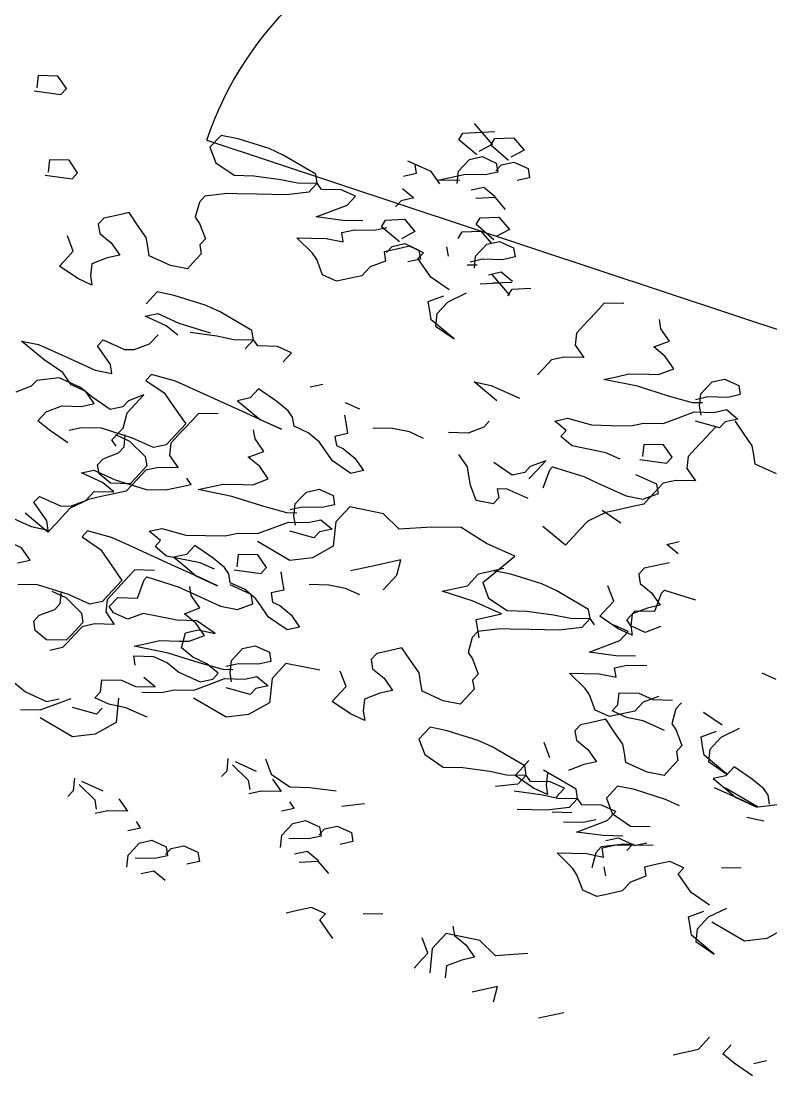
# Model space of a CAD drawing. Header units: millimetres. Extents: x -36495272392165 to 352544598049420, y -228287860276617 to 83349.
# Drawn here: x 320400219676772 to 322449411852828, y -117634730117465 to -114752288648610 of the extents above; entities that cross this region are included whole.
import ezdxf

# ---------------------------------------------------------------- set-up
doc = ezdxf.new("R2010")
doc.units = ezdxf.units.MM
doc.header["$MEASUREMENT"] = 0

# ---------------------------------------------------------------- blocks, each defined once
blk = doc.blocks.new('working_place (2)')
for p, q in [((19626.87, 1206.81), (19626.73, 1201.7)), ((19634.39, 1207.19), (19637.88, 1202.88)), ((19626.73, 1201.7), (19623.24, 1206.01)), ((19568.16, 1203.36), (19569.9, 1201.2)), ((19599.89, 1203.73), (19597.05, 1199.3)), ((19613.42, 1204.58), (19614.21, 1200.95)), ((19615.16, 1196.62), (19615.99, 1204.41)), ((19618.11, 1200.54), (19618.52, 1204.43)), ((19656.25, 1204.76), (19659.74, 1200.46)), ((19565.74, 1202.82), (19565.33, 1198.93)), ((19569.9, 1201.2), (19572.05, 1202.94)), ((19669.08, 1203.16), (19665.72, 1201.15)), ((19593.43, 1198.5), (19591.69, 1200.66)), ((19614.21, 1200.95), (19614.74, 1198.53)), ((19620.11, 1197.18), (19618.11, 1200.54)), ((19659.74, 1200.46), (19660.8, 1195.62)), ((19665.72, 1201.15), (19663.56, 1199.41)), ((19565.33, 1198.93), (19565.86, 1196.51)), ((19569.49, 1197.31), (19566.53, 1199.2)), ((19595.17, 1196.35), (19593.43, 1198.5)), ((19597.05, 1199.3), (19597.59, 1196.88)), ((19614.74, 1198.53), (19613.12, 1194.37)), ((19663.56, 1199.41), (19664.36, 1195.78)), ((19670.41, 1197.11), (19668.67, 1199.26)), ((19571.23, 1195.15), (19569.49, 1197.31)), ((19597.59, 1196.88), (19595.17, 1196.35)), ((19616.49, 1190.57), (19615.16, 1196.62)), ((19621.86, 1195.02), (19620.11, 1197.18)), ((19565.86, 1196.51), (19566.39, 1194.09)), ((19570.55, 1192.47), (19571.23, 1195.15)), ((19570.86, 1194.94), (19571.39, 1192.52)), ((19576.23, 1193.59), (19574.49, 1195.74)), ((19619.97, 1192.07), (19621.86, 1195.02)), ((19566.39, 1194.09), (19568.13, 1191.94)), ((19575.55, 1190.9), (19576.23, 1193.59)), ((19568.13, 1191.94), (19570.55, 1192.47)), ((19571.39, 1192.52), (19573.13, 1190.37)), ((19606.14, 1191.12), (19603.19, 1193.01)), ((19617.81, 1190.33), (19619.97, 1192.07)), ((19624.96, 1192.44), (19621.86, 1189.22)), ((19629.65, 1188.4), (19624.96, 1192.44)), ((19564.09, 1191.4), (19565.83, 1189.25)), ((19573.13, 1190.37), (19575.55, 1190.9)), ((19621.86, 1189.22), (19616.49, 1190.57)), ((19617.14, 1187.65), (19617.81, 1190.33)), ((19560.12, 1187.35), (19558.37, 1189.5)), ((19565.83, 1189.25), (19564.89, 1187.77)), ((19553.47, 1186.98), (19554, 1184.57)), ((19557.63, 1185.36), (19558.31, 1188.05)), ((19563.07, 1185.46), (19560.12, 1187.35)), ((19554.53, 1182.15), (19557.63, 1185.36)), ((19561.18, 1182.51), (19563.07, 1185.46)), ((19554, 1184.57), (19553.59, 1180.67)), ((19591.12, 1183.57), (19593.86, 1181.39)), ((19593.86, 1181.39), (19596.05, 1184.13)), ((19558.43, 1181.74), (19554.8, 1180.94)), ((19587.6, 1180.98), (19587.19, 1177.09)), ((19590.02, 1181.51), (19591.76, 1179.36)), ((19591.76, 1179.36), (19593.91, 1181.1)), ((19587.19, 1177.09), (19587.72, 1174.67)), ((19591.35, 1175.47), (19588.39, 1177.35)), ((19593.09, 1173.31), (19591.35, 1175.47)), ((19587.72, 1174.67), (19588.25, 1172.25)), ((19598.09, 1171.74), (19596.35, 1173.9)), ((19588.25, 1172.25), (19589.99, 1170.1)), ((19592.41, 1170.63), (19593.09, 1173.31)), ((19592.72, 1173.1), (19593.25, 1170.68)), ((19589.99, 1170.1), (19592.41, 1170.63)), ((19593.25, 1170.68), (19594.99, 1168.53)), ((19597.41, 1169.06), (19598.09, 1171.74)), ((19585.95, 1169.56), (19587.69, 1167.41)), ((19594.99, 1168.53), (19597.41, 1169.06)), ((19657.38, 1169.4), (19653.07, 1165.92)), ((19654.02, 1167.39), (19657.38, 1169.4)), ((19551.22, 1168.08), (19545.44, 1165.54)), ((19554.43, 1164.98), (19551.22, 1168.08)), ((19581.98, 1165.5), (19580.23, 1167.65)), ((19587.69, 1167.41), (19586.75, 1165.93)), ((19653.6, 1163.5), (19654.02, 1167.39)), ((19579.49, 1163.52), (19580.17, 1166.2)), ((19584.93, 1163.61), (19581.98, 1165.5)), ((19653.07, 1165.92), (19652.39, 1163.23)), ((19542.14, 1164.98), (19545.09, 1163.09)), ((19556.97, 1159.2), (19554.43, 1164.98)), ((19575.33, 1165.14), (19575.86, 1162.72)), ((19576.39, 1160.3), (19579.49, 1163.52)), ((19583.04, 1160.66), (19584.93, 1163.61)), ((19637.08, 1163.67), (19634.66, 1163.14)), ((19638.82, 1161.52), (19637.08, 1163.67)), ((19545.09, 1163.09), (19547.1, 1159.73)), ((19575.86, 1162.72), (19575.45, 1158.83)), ((19597.93, 1158.86), (19594.72, 1161.96)), ((19634.66, 1163.14), (19633.04, 1158.98)), ((19652.39, 1163.23), (19651.72, 1160.55)), ((19654.67, 1158.66), (19653.6, 1163.5)), ((19661.24, 1162.32), (19655.46, 1159.78)), ((19664.45, 1159.22), (19661.24, 1162.32)), ((19582.62, 1159.3), (19585.99, 1161.3)), ((19585.99, 1161.3), (19588.94, 1159.42)), ((19640.57, 1159.36), (19638.82, 1161.52)), ((19651.72, 1160.55), (19653.72, 1157.18)), ((19539.84, 1157.32), (19541.99, 1159.06)), ((19541.99, 1159.06), (19545.62, 1159.86)), ((19545.62, 1159.86), (19547.36, 1157.7)), ((19547.1, 1159.73), (19549.1, 1156.36)), ((19553.68, 1158.64), (19549.78, 1159.05)), ((19554.21, 1156.22), (19553.68, 1158.64)), ((19556.15, 1151.41), (19556.97, 1159.2)), ((19580.29, 1159.89), (19576.66, 1159.09)), ((19581, 1155.14), (19582.62, 1159.3)), ((19588.94, 1159.42), (19593.1, 1157.79)), ((19633.04, 1158.98), (19632.1, 1157.5)), ((19641.36, 1155.74), (19640.57, 1159.36)), ((19656.94, 1154.09), (19654.67, 1158.66)), ((19666.99, 1153.44), (19664.45, 1159.22)), ((19632.1, 1157.5), (19629, 1154.29)), ((19634.75, 1150.25), (19634.89, 1155.35)), ((19637.38, 1156.4), (19636.7, 1153.71)), ((19643.37, 1152.37), (19641.36, 1155.74)), ((19555.03, 1154.3), (19552.61, 1153.76)), ((19552.61, 1153.76), (19553.14, 1151.34)), ((19557.71, 1153.62), (19555.03, 1154.3)), ((19561.34, 1154.41), (19557.71, 1153.62)), ((19629, 1154.29), (19633.43, 1151.46)), ((19654.25, 1154.77), (19650.89, 1152.76)), ((19642.69, 1149.69), (19643.37, 1152.37)), ((19650.89, 1152.76), (19648.06, 1148.33)), ((19553.14, 1151.34), (19552.73, 1147.45)), ((19633.43, 1151.46), (19636.12, 1150.78)), ((19636.12, 1150.78), (19635.44, 1148.09)), ((19635.28, 1147.83), (19634.75, 1150.25)), ((19644.43, 1147.53), (19642.69, 1149.69)), ((19552.73, 1147.45), (19555.68, 1145.56)), ((19559.31, 1147.17), (19562.26, 1145.29)), ((19638.5, 1144.73), (19635.28, 1147.83)), ((19635.44, 1148.09), (19637.18, 1145.94)), ((19646.18, 1145.38), (19644.43, 1147.53)), ((19648.06, 1148.33), (19648.59, 1145.91)), ((19555.68, 1145.56), (19558.1, 1146.09)), ((19558.1, 1146.09), (19561.05, 1144.21)), ((19573.08, 1146.23), (19567.3, 1143.69)), ((19576.29, 1143.13), (19573.08, 1146.23)), ((19635.02, 1144.2), (19630.86, 1145.82)), ((19630.86, 1145.82), (19634.88, 1139.09)), ((19637.4, 1143.42), (19635.66, 1145.57)), ((19637.18, 1145.94), (19642.92, 1141.9)), ((19639.29, 1146.37), (19639.82, 1143.95)), ((19648.59, 1145.91), (19646.18, 1145.38)), ((19545.33, 1141.56), (19543.59, 1143.72)), ((19561.05, 1144.21), (19558.89, 1142.46)), ((19562.26, 1145.29), (19564, 1143.13)), ((19625.35, 1142.07), (19620.92, 1144.9)), ((19628.41, 1143.98), (19631.36, 1142.09)), ((19637.98, 1142.31), (19635.02, 1144.2)), ((19639.82, 1143.95), (19637.4, 1143.42)), ((19639.97, 1143.79), (19638.5, 1144.73)), ((19640.13, 1144.05), (19641.87, 1141.9)), ((19564, 1143.13), (19566.95, 1141.25)), ((19578.83, 1137.35), (19576.29, 1143.13)), ((19628.56, 1138.97), (19625.35, 1142.07)), ((19629.21, 1140.35), (19626.25, 1142.24)), ((19631.36, 1142.09), (19633.1, 1139.94)), ((19657.14, 1140.15), (19654.19, 1142.04)), ((19542.57, 1140.79), (19540.42, 1139.05)), ((19545.52, 1138.9), (19542.57, 1140.79)), ((19545.86, 1139.15), (19545.33, 1141.56)), ((19566.95, 1141.25), (19568.96, 1137.88)), ((19540.42, 1139.05), (19539.74, 1136.37)), ((19546.06, 1136.49), (19545.52, 1138.9)), ((19546.39, 1136.72), (19545.86, 1139.15)), ((19557.01, 1139.51), (19556.33, 1136.83)), ((19604.48, 1137.45), (19607.85, 1139.46)), ((19607.85, 1139.46), (19610.8, 1137.57)), ((19619.79, 1137.01), (19616.58, 1140.11)), ((19619.57, 1139.53), (19623.73, 1137.91)), ((19629.36, 1135.35), (19628.56, 1138.97)), ((19634.88, 1139.09), (19635.68, 1135.46)), ((19561.7, 1135.47), (19563.85, 1137.22)), ((19563.85, 1137.22), (19567.48, 1138.01)), ((19567.48, 1138.01), (19569.22, 1135.86)), ((19568.96, 1137.88), (19570.96, 1134.52)), ((19575.54, 1136.79), (19571.64, 1137.21)), ((19578.01, 1129.56), (19578.83, 1137.35)), ((19602.86, 1133.29), (19604.48, 1137.45)), ((19610.8, 1137.57), (19614.96, 1135.95)), ((19624.72, 1137.19), (19622.3, 1136.66)), ((19623.73, 1137.91), (19626.41, 1137.23)), ((19624.04, 1134.5), (19624.72, 1137.19)), ((19626.11, 1137.13), (19626.91, 1133.5)), ((19626.41, 1137.23), (19629.36, 1135.35)), ((19635.26, 1136.41), (19638.62, 1138.42)), ((19638.62, 1138.42), (19641.57, 1136.53)), ((19539.74, 1136.37), (19540.28, 1133.95)), ((19547.12, 1131.65), (19546.06, 1136.49)), ((19547.19, 1133.1), (19546.39, 1136.72)), ((19556.33, 1136.83), (19559.28, 1134.94)), ((19559.28, 1134.94), (19561.7, 1135.47)), ((19569.22, 1135.86), (19569.75, 1133.44)), ((19576.07, 1134.38), (19575.54, 1136.79)), ((19614.96, 1135.95), (19617.64, 1135.27)), ((19622.3, 1136.66), (19618.94, 1134.65)), ((19620.59, 1133.39), (19619.79, 1137.01)), ((19630.31, 1136.82), (19629.36, 1135.35)), ((19633.26, 1134.93), (19630.31, 1136.82)), ((19635.68, 1135.46), (19633.26, 1134.93)), ((19633.63, 1132.25), (19635.26, 1136.41)), ((19540.28, 1133.95), (19542.28, 1130.58)), ((19570.96, 1134.52), (19573.92, 1132.63)), ((19572.17, 1134.79), (19571.5, 1132.1)), ((19577.81, 1132.22), (19576.07, 1134.38)), ((19617.64, 1135.27), (19620.59, 1133.39)), ((19618.94, 1134.65), (19619.73, 1131.02)), ((19621.54, 1134.86), (19620.59, 1133.39)), ((19624.49, 1132.97), (19621.54, 1134.86)), ((19623.63, 1130.61), (19624.04, 1134.5)), ((19629.36, 1135.35), (19628.69, 1132.66)), ((19548.93, 1130.94), (19547.19, 1133.1)), ((19555.92, 1133.75), (19557.66, 1131.59)), ((19561.29, 1132.39), (19555.92, 1133.75)), ((19566.39, 1132.25), (19561.29, 1132.39)), ((19570.29, 1131.84), (19566.39, 1132.25)), ((19569.75, 1133.44), (19567.6, 1131.7)), ((19573.92, 1132.63), (19575.66, 1130.48)), ((19575.66, 1130.48), (19577.81, 1132.22)), ((19591.45, 1132.5), (19588.08, 1130.49)), ((19593.86, 1133.03), (19591.45, 1132.5)), ((19593.19, 1130.35), (19593.86, 1133.03)), ((19603.93, 1128.45), (19602.86, 1133.29)), ((19620.59, 1133.39), (19619.92, 1130.7)), ((19628.69, 1132.66), (19622.91, 1130.12)), ((19626.91, 1133.5), (19624.49, 1132.97)), ((19634.7, 1127.41), (19633.63, 1132.25)), ((19542.28, 1130.58), (19542.81, 1128.17)), ((19546.44, 1128.96), (19547.12, 1131.65)), ((19551.88, 1129.06), (19548.93, 1130.94)), ((19557.66, 1131.59), (19559.4, 1129.44)), ((19565.18, 1131.17), (19563.03, 1129.43)), ((19567.6, 1131.7), (19565.18, 1131.17)), ((19571.76, 1130.89), (19570.29, 1131.84)), ((19572.29, 1128.47), (19570.55, 1130.63)), ((19571.5, 1132.1), (19571.09, 1128.21)), ((19588.08, 1130.49), (19588.88, 1126.87)), ((19619.92, 1130.7), (19614.14, 1128.16)), ((19619.73, 1131.02), (19620.27, 1128.6)), ((19543.34, 1125.75), (19546.44, 1128.96)), ((19549.99, 1126.1), (19551.88, 1129.06)), ((19559.4, 1129.44), (19562.35, 1127.56)), ((19563.03, 1129.43), (19562.88, 1124.32)), ((19579.34, 1123.51), (19578.01, 1129.56)), ((19592.78, 1126.45), (19593.19, 1130.35)), ((19542.81, 1128.17), (19542.4, 1124.27)), ((19562.35, 1127.56), (19563.83, 1126.61)), ((19571.09, 1128.21), (19571.62, 1125.79)), ((19575.25, 1126.59), (19572.29, 1128.47)), ((19606.61, 1127.77), (19603.93, 1128.45)), ((19611.71, 1127.63), (19606.61, 1127.77)), ((19614.14, 1128.16), (19611.71, 1127.63)), ((19628.61, 1124.24), (19626.61, 1127.6)), ((19637.38, 1126.73), (19634.7, 1127.41)), ((19538.51, 1124.68), (19535.56, 1126.57)), ((19540.93, 1125.22), (19543.34, 1125.75)), ((19549.58, 1122.21), (19549.99, 1126.1)), ((19551.2, 1125.56), (19550.26, 1124.08)), ((19553.62, 1126.09), (19551.2, 1125.56)), ((19555.63, 1122.73), (19553.62, 1126.09)), ((19563.83, 1126.61), (19565.84, 1123.25)), ((19571.62, 1125.79), (19572.15, 1123.37)), ((19576.99, 1124.43), (19575.25, 1126.59)), ((19588.88, 1126.87), (19589.41, 1124.45)), ((19594.78, 1123.09), (19592.78, 1126.45)), ((19623.24, 1125.59), (19621.62, 1121.43)), ((19642.48, 1126.59), (19637.38, 1126.73)), ((19644.91, 1127.12), (19642.48, 1126.59)), ((19543.61, 1124.54), (19538.51, 1124.68)), ((19547.24, 1125.33), (19543.61, 1124.54)), ((19548.98, 1123.18), (19547.24, 1125.33)), ((19550.26, 1124.08), (19551.06, 1120.45)), ((19562.88, 1124.32), (19564.62, 1122.17)), ((19576.31, 1121.75), (19576.99, 1124.43)), ((19589.41, 1124.45), (19587.79, 1120.29)), ((19630.35, 1122.08), (19628.61, 1124.24)), ((19549.51, 1120.76), (19548.98, 1123.18)), ((19550.64, 1117.37), (19549.58, 1122.21)), ((19558.31, 1122.05), (19555.63, 1122.73)), ((19565.84, 1123.25), (19563.95, 1120.3)), ((19572.15, 1123.37), (19573.89, 1121.22)), ((19584.71, 1122.16), (19579.34, 1123.51)), ((19596.52, 1120.94), (19594.78, 1123.09)), ((19655.49, 1123.76), (19658.18, 1123.08)), ((19550.84, 1114.71), (19549.51, 1120.76)), ((19561, 1121.37), (19558.31, 1122.05)), ((19563.95, 1119.48), (19561, 1121.37)), ((19567.31, 1121.49), (19563.95, 1119.48)), ((19564.62, 1122.17), (19567.31, 1121.49)), ((19573.89, 1121.22), (19576.31, 1121.75)), ((19594.64, 1117.99), (19596.52, 1120.94)), ((19628.47, 1119.14), (19630.35, 1122.08)), ((19534.47, 1119.99), (19536.21, 1117.84)), ((19551.06, 1120.45), (19554.01, 1118.57)), ((19563.95, 1120.3), (19561.8, 1118.56)), ((19604.58, 1118.9), (19600.95, 1118.11)), ((19607.26, 1118.23), (19604.58, 1118.9)), ((19626.31, 1117.39), (19628.47, 1119.14)), ((19634.78, 1119.25), (19634.1, 1116.57)), ((19638.41, 1120.05), (19634.78, 1119.25)), ((19641.09, 1119.37), (19638.41, 1120.05)), ((19641.62, 1116.95), (19641.09, 1119.37)), ((19654.05, 1119.04), (19649.22, 1117.98)), ((19656.64, 1119.53), (19650.86, 1116.99)), ((19652.84, 1118.77), (19656.47, 1119.57)), ((19656.47, 1119.57), (19654.05, 1119.04)), ((19659.85, 1116.43), (19656.64, 1119.53)), ((19536.21, 1117.84), (19534.32, 1114.89)), ((19550.91, 1116.16), (19550.64, 1117.37)), ((19554.01, 1118.57), (19554.13, 1112.25)), ((19561.8, 1118.56), (19563.8, 1115.19)), ((19592.48, 1116.25), (19594.64, 1117.99)), ((19600.95, 1118.11), (19600.27, 1115.42)), ((19607.79, 1115.81), (19607.26, 1118.23)), ((19625.64, 1114.71), (19626.31, 1117.39)), ((19650.69, 1117.03), (19652.84, 1118.77)), ((19658.21, 1117.42), (19657.53, 1114.73)), ((19551.71, 1112.54), (19550.91, 1116.16)), ((19591.81, 1113.56), (19592.48, 1116.25)), ((19608.59, 1112.18), (19607.79, 1115.81)), ((19634.1, 1116.57), (19633.43, 1113.88)), ((19642.42, 1113.33), (19641.62, 1116.95)), ((19648.54, 1115.29), (19650.69, 1117.03)), ((19534.32, 1114.89), (19531.9, 1114.35)), ((19548.01, 1110.29), (19550.84, 1114.71)), ((19563.8, 1115.19), (19561.91, 1112.24)), ((19600.27, 1115.42), (19599.6, 1112.74)), ((19626.17, 1112.29), (19625.64, 1114.71)), ((19650.28, 1113.14), (19648.54, 1115.29)), ((19657.53, 1114.73), (19656.59, 1113.26)), ((19552.24, 1110.12), (19551.71, 1112.54)), ((19561.92, 1111.43), (19566.75, 1112.49)), ((19566.75, 1112.49), (19569.44, 1111.82)), ((19577.84, 1113.04), (19574.48, 1111.03)), ((19579.58, 1110.89), (19577.84, 1113.04)), ((19592.34, 1111.14), (19591.81, 1113.56)), ((19599.6, 1112.74), (19597.71, 1109.79)), ((19627.91, 1110.14), (19626.17, 1112.29)), ((19633.43, 1113.88), (19631.54, 1110.93)), ((19641.75, 1110.64), (19642.42, 1113.33)), ((19650.37, 1112.49), (19646.06, 1109.01)), ((19647.01, 1110.48), (19650.37, 1112.49)), ((19651.08, 1109.51), (19650.28, 1113.14)), ((19656.59, 1113.26), (19654.44, 1111.52)), ((19554.13, 1112.25), (19554.39, 1111.04)), ((19554.39, 1111.04), (19559.5, 1110.9)), ((19559.5, 1110.9), (19561.92, 1111.43)), ((19561.91, 1112.24), (19561.24, 1109.56)), ((19569.44, 1111.82), (19571.44, 1108.45)), ((19574.48, 1111.03), (19572.59, 1108.08)), ((19577.69, 1107.94), (19579.58, 1110.89)), ((19594.08, 1108.99), (19592.34, 1111.14)), ((19607.92, 1109.5), (19608.59, 1112.18)), ((19631.54, 1110.93), (19629.65, 1107.98)), ((19642.28, 1108.22), (19641.75, 1110.64)), ((19654.44, 1111.52), (19651.08, 1109.51)), ((19546.13, 1107.34), (19548.01, 1110.29)), ((19555.19, 1108.23), (19552.24, 1110.12)), ((19595.82, 1106.84), (19594.08, 1108.99)), ((19597.71, 1109.79), (19595.82, 1106.84)), ((19608.45, 1107.07), (19607.92, 1109.5)), ((19629.65, 1107.98), (19627.91, 1110.14)), ((19646.06, 1109.01), (19645.38, 1106.32)), ((19646.59, 1106.59), (19647.01, 1110.48)), ((19529.87, 1106.3), (19534.71, 1107.36)), ((19537.46, 1107.32), (19533.15, 1103.84)), ((19534.71, 1107.36), (19537.39, 1106.68)), ((19538.26, 1103.69), (19537.46, 1107.32)), ((19542.76, 1105.33), (19546.13, 1107.34)), ((19571.44, 1108.45), (19570.77, 1105.77)), ((19572.59, 1108.08), (19571.65, 1106.61)), ((19575.54, 1106.2), (19577.69, 1107.94)), ((19640.65, 1104.06), (19642.28, 1108.22)), ((19537.39, 1106.68), (19536.72, 1104)), ((19562.91, 1105.96), (19558.08, 1104.89)), ((19559.55, 1103.95), (19561.7, 1105.69)), ((19561.7, 1105.69), (19565.33, 1106.49)), ((19565.33, 1106.49), (19562.91, 1105.96)), ((19570.77, 1105.77), (19567.14, 1104.97)), ((19571.65, 1106.61), (19569.49, 1104.87)), ((19573.65, 1103.24), (19574.33, 1105.93)), ((19574.33, 1105.93), (19575.54, 1106.2)), ((19606.83, 1102.91), (19608.45, 1107.07)), ((19627.65, 1106.23), (19626.03, 1102.07)), ((19630.07, 1106.76), (19627.65, 1106.23)), ((19631.81, 1104.6), (19630.07, 1106.76)), ((19645.38, 1106.32), (19644.71, 1103.63)), ((19647.66, 1101.75), (19646.59, 1106.59)), ((19543.3, 1102.91), (19542.76, 1105.33)), ((19558.08, 1104.89), (19553.24, 1103.83)), ((19567.07, 1104.34), (19566.39, 1101.65)), ((19569.49, 1104.87), (19567.07, 1104.34)), ((19632.62, 1105.25), (19630.21, 1104.72)), ((19630.21, 1104.72), (19630.74, 1102.3)), ((19633.55, 1102.45), (19631.81, 1104.6)), ((19635.31, 1104.58), (19632.62, 1105.25)), ((19638.94, 1105.37), (19635.31, 1104.58)), ((19639.71, 1102.59), (19640.65, 1104.06)), ((19536.72, 1104), (19533.89, 1099.57)), ((19538.79, 1101.27), (19538.26, 1103.69)), ((19547.19, 1102.5), (19543.3, 1102.91)), ((19549.61, 1103.03), (19547.19, 1102.5)), ((19553.24, 1103.83), (19549.61, 1103.03)), ((19556.26, 1102.58), (19554.1, 1100.84)), ((19561.62, 1101.22), (19556.26, 1102.58)), ((19557.4, 1102.21), (19559.55, 1103.95)), ((19575.39, 1101.09), (19573.65, 1103.24)), ((19605.88, 1101.44), (19606.83, 1102.91)), ((19634.35, 1098.82), (19633.55, 1102.45)), ((19639.57, 1097.48), (19639.71, 1102.59)), ((19644.71, 1103.63), (19646.71, 1100.27)), ((19539.59, 1097.64), (19538.79, 1101.27)), ((19554.1, 1100.84), (19554.63, 1098.41)), ((19559.14, 1100.05), (19557.4, 1102.21)), ((19564.04, 1101.75), (19561.62, 1101.22)), ((19566.39, 1101.65), (19565.45, 1100.18)), ((19574.71, 1098.41), (19575.39, 1101.09)), ((19605.74, 1096.34), (19605.88, 1101.44)), ((19626.03, 1102.07), (19625.09, 1100.59)), ((19630.74, 1102.3), (19630.33, 1098.41)), ((19649.93, 1097.18), (19647.66, 1101.75)), ((19533.89, 1099.57), (19534.42, 1097.16)), ((19559.94, 1096.43), (19559.14, 1100.05)), ((19565.45, 1100.18), (19563.3, 1098.43)), ((19566.99, 1099.87), (19571.15, 1098.24)), ((19625.09, 1100.59), (19621.99, 1097.37)), ((19534.42, 1097.16), (19538.05, 1097.95)), ((19538.05, 1097.95), (19539.52, 1097.01)), ((19541.86, 1093.07), (19539.59, 1097.64)), ((19554.63, 1098.41), (19552.48, 1096.68)), ((19563.3, 1098.43), (19559.94, 1096.43)), ((19566.85, 1094.76), (19567.26, 1098.66)), ((19571.15, 1098.24), (19571.69, 1095.83)), ((19574.04, 1095.72), (19574.71, 1098.41)), ((19630.33, 1098.41), (19633.27, 1096.52)), ((19636.36, 1095.46), (19634.35, 1098.82)), ((19640.1, 1095.06), (19639.57, 1097.48)), ((19647.24, 1097.85), (19643.88, 1095.84)), ((19539.52, 1097.01), (19541.53, 1093.65)), ((19552.48, 1096.68), (19554.22, 1094.52)), ((19571.69, 1095.83), (19569.8, 1092.87)), ((19581.83, 1094.9), (19578.88, 1096.79)), ((19606.81, 1095.78), (19605.46, 1090.4)), ((19606.27, 1093.92), (19605.74, 1096.34)), ((19621.99, 1097.37), (19626.42, 1094.54)), ((19633.27, 1096.52), (19635.69, 1097.05)), ((19635.69, 1097.05), (19638.65, 1095.17)), ((19554.22, 1094.52), (19558.12, 1094.11)), ((19558.12, 1094.11), (19561.07, 1092.22)), ((19569.8, 1092.87), (19566.85, 1094.76)), ((19584.51, 1094.22), (19581.83, 1094.9)), ((19586.93, 1094.75), (19584.51, 1094.22)), ((19626.42, 1094.54), (19629.1, 1093.87)), ((19541.53, 1093.65), (19542.33, 1090.02)), ((19543.6, 1090.92), (19541.86, 1093.07)), ((19609.48, 1090.82), (19606.27, 1093.92)), ((19629.1, 1093.87), (19628.42, 1091.18)), ((19545.35, 1088.76), (19543.6, 1090.92)), ((19561.07, 1092.22), (19564.02, 1090.33)), ((19574.84, 1091.28), (19569.06, 1088.74)), ((19578.05, 1088.18), (19574.84, 1091.28)), ((19590.15, 1090.84), (19591.48, 1084.8)), ((19610.96, 1089.88), (19609.48, 1090.82)), ((19628.42, 1091.18), (19630.17, 1089.03)), ((19542.33, 1090.02), (19545.28, 1088.13)), ((19564.02, 1090.33), (19565.76, 1088.18)), ((19605.46, 1090.4), (19608.94, 1086.1)), ((19613.91, 1087.99), (19610.96, 1089.88)), ((19545.28, 1088.13), (19543.12, 1086.39)), ((19547.08, 1086.61), (19545.35, 1088.76)), ((19565.76, 1088.18), (19568.71, 1086.29)), ((19580.59, 1082.4), (19578.05, 1088.18)), ((19587.85, 1084), (19584.36, 1088.3)), ((19618.34, 1085.16), (19613.91, 1087.99)), ((19628.01, 1087.29), (19623.85, 1088.91)), ((19623.85, 1088.91), (19627.87, 1082.18)), ((19630.17, 1089.03), (19633.12, 1087.14)), ((19543.12, 1086.39), (19539.5, 1085.59)), ((19544.33, 1085.84), (19542.18, 1084.1)), ((19547.28, 1083.95), (19544.33, 1085.84)), ((19547.62, 1084.19), (19547.08, 1086.61)), ((19568.71, 1086.29), (19570.72, 1082.93)), ((19608.94, 1086.1), (19604.1, 1085.03)), ((19630.97, 1085.4), (19628.01, 1087.29)), ((19539.5, 1085.59), (19541.24, 1083.44)), ((19541.24, 1083.44), (19544.86, 1084.24)), ((19544.86, 1084.24), (19549.97, 1084.09)), ((19548.15, 1081.77), (19547.62, 1084.19)), ((19591.48, 1084.8), (19591.33, 1079.69)), ((19599, 1085.18), (19602.48, 1080.87)), ((19604.1, 1085.03), (19599, 1085.18)), ((19606.24, 1082.5), (19609.61, 1084.51)), ((19609.61, 1084.51), (19612.56, 1082.62)), ((19621.55, 1082.06), (19618.34, 1085.16)), ((19542.18, 1084.1), (19541.5, 1081.42)), ((19547.82, 1081.53), (19547.28, 1083.95)), ((19549.97, 1084.09), (19552.92, 1082.2)), ((19570.72, 1082.93), (19572.72, 1079.57)), ((19591.33, 1079.69), (19587.85, 1084)), ((19612.56, 1082.62), (19616.72, 1081)), ((19541.5, 1081.42), (19542.04, 1078.99)), ((19548.88, 1076.7), (19547.82, 1081.53)), ((19548.95, 1078.14), (19548.15, 1081.77)), ((19552.92, 1082.2), (19554.66, 1080.05)), ((19577.3, 1081.84), (19573.4, 1082.26)), ((19577.83, 1079.42), (19577.3, 1081.84)), ((19579.77, 1074.61), (19580.59, 1082.4)), ((19604.62, 1078.34), (19606.24, 1082.5)), ((19616.72, 1081), (19619.4, 1080.32)), ((19622.35, 1078.43), (19621.55, 1082.06)), ((19627.87, 1082.18), (19628.67, 1078.55)), ((19554.66, 1080.05), (19556.4, 1077.9)), ((19572.72, 1079.57), (19575.68, 1077.68)), ((19573.93, 1079.83), (19573.25, 1077.15)), ((19579.57, 1077.27), (19577.83, 1079.42)), ((19602.48, 1080.87), (19603.55, 1076.04)), ((19619.4, 1080.32), (19622.35, 1078.43)), ((19623.3, 1079.91), (19622.35, 1078.43)), ((19629.45, 1079.23), (19627.03, 1078.7)), ((19628.77, 1076.54), (19629.45, 1079.23)), ((19535.99, 1077.66), (19532.63, 1075.66)), ((19542.04, 1078.99), (19544.04, 1075.63)), ((19550.69, 1075.99), (19548.95, 1078.14)), ((19556.4, 1077.9), (19555.46, 1076.42)), ((19563.05, 1077.44), (19557.68, 1078.8)), ((19557.68, 1078.8), (19559.42, 1076.64)), ((19575.68, 1077.68), (19577.41, 1075.53)), ((19604.62, 1078.34), (19608.09, 1066.89)), ((19622.35, 1078.43), (19621.68, 1075.75)), ((19627.03, 1078.7), (19623.67, 1076.69)), ((19628.67, 1078.55), (19626.25, 1078.02)), ((19653.05, 1078.17), (19650.63, 1077.64)), ((19548.2, 1074.01), (19548.88, 1076.7)), ((19553.64, 1074.11), (19550.69, 1075.99)), ((19559.42, 1076.64), (19561.16, 1074.49)), ((19568.15, 1077.3), (19563.05, 1077.44)), ((19572.05, 1076.88), (19568.15, 1077.3)), ((19573.52, 1075.94), (19572.05, 1076.88)), ((19573.25, 1077.15), (19572.84, 1073.26)), ((19577.41, 1075.53), (19579.57, 1077.27)), ((19603.55, 1076.04), (19607.03, 1071.73)), ((19623.67, 1076.69), (19624.47, 1073.06)), ((19628.8, 1076.52), (19627.85, 1075.04)), ((19628.36, 1072.65), (19628.77, 1076.54)), ((19631.22, 1077.05), (19628.8, 1076.52)), ((19633.23, 1073.69), (19631.22, 1077.05)), ((19532.63, 1075.66), (19530.47, 1073.92)), ((19544.04, 1075.63), (19544.57, 1073.21)), ((19561.16, 1074.49), (19564.11, 1072.6)), ((19574.05, 1073.52), (19572.31, 1075.67)), ((19581.1, 1068.56), (19579.77, 1074.61)), ((19621.68, 1075.75), (19615.89, 1073.21)), ((19627.85, 1075.04), (19628.65, 1071.41)), ((19530.47, 1073.92), (19531.27, 1070.29)), ((19537.31, 1071.62), (19535.58, 1073.77)), ((19543.37, 1073.76), (19542.42, 1072.29)), ((19544.57, 1073.21), (19544.16, 1069.32)), ((19545.1, 1070.8), (19548.2, 1074.01)), ((19551.75, 1071.15), (19553.64, 1074.11)), ((19572.84, 1073.26), (19573.38, 1070.84)), ((19577, 1071.64), (19574.05, 1073.52)), ((19608.37, 1072.82), (19605.68, 1073.5)), ((19613.47, 1072.68), (19608.37, 1072.82)), ((19615.89, 1073.21), (19613.47, 1072.68)), ((19624.47, 1073.06), (19625, 1070.64)), ((19630.37, 1069.28), (19628.36, 1072.65)), ((19540.27, 1069.73), (19537.31, 1071.62)), ((19542.42, 1072.29), (19543.48, 1067.45)), ((19551.34, 1067.26), (19551.75, 1071.15)), ((19564.11, 1072.6), (19565.59, 1071.66)), ((19565.59, 1071.66), (19567.6, 1068.3)), ((19578.74, 1069.48), (19577, 1071.64)), ((19628.65, 1071.41), (19631.6, 1069.52)), ((19531.27, 1070.29), (19533.28, 1066.93)), ((19545.37, 1069.58), (19540.27, 1069.73)), ((19542.69, 1070.26), (19545.1, 1070.8)), ((19549, 1070.38), (19545.37, 1069.58)), ((19550.74, 1068.23), (19549, 1070.38)), ((19573.38, 1070.84), (19573.91, 1068.42)), ((19578.07, 1066.8), (19578.74, 1069.48)), ((19589.56, 1070.42), (19586.47, 1067.21)), ((19594.26, 1066.39), (19589.56, 1070.42)), ((19625, 1070.64), (19623.38, 1066.48)), ((19631.6, 1069.52), (19631.72, 1063.21)), ((19551.27, 1065.81), (19550.74, 1068.23)), ((19567.6, 1068.3), (19565.71, 1065.35)), ((19573.91, 1068.42), (19575.65, 1066.26)), ((19586.47, 1067.21), (19581.1, 1068.56)), ((19632.11, 1067.13), (19630.37, 1069.28)), ((19527.76, 1063.99), (19525.75, 1067.35)), ((19533.28, 1066.93), (19536.23, 1065.04)), ((19543.48, 1067.45), (19543.34, 1062.34)), ((19552.4, 1062.42), (19551.34, 1067.26)), ((19575.65, 1066.26), (19578.07, 1066.8)), ((19598.68, 1063.56), (19594.26, 1066.39)), ((19608.09, 1066.89), (19603.25, 1065.83)), ((19630.23, 1064.18), (19632.11, 1067.13)), ((19536.23, 1065.04), (19537.97, 1062.88)), ((19552.6, 1059.76), (19551.27, 1065.81)), ((19565.71, 1065.35), (19563.55, 1063.61)), ((19603.25, 1065.83), (19598.68, 1063.56)), ((19528.29, 1061.57), (19527.76, 1063.99)), ((19537.97, 1062.88), (19536.08, 1059.93)), ((19540.65, 1063.02), (19537.29, 1061.01)), ((19542.4, 1060.87), (19540.65, 1063.02)), ((19563.55, 1063.61), (19565.56, 1060.24)), ((19628.07, 1062.44), (19630.23, 1064.18)), ((19631.72, 1063.21), (19631.99, 1062)), ((19531.51, 1058.48), (19528.29, 1061.57)), ((19543.34, 1062.34), (19544.14, 1058.71)), ((19552.67, 1061.21), (19552.4, 1062.42)), ((19553.47, 1057.58), (19552.67, 1061.21)), ((19627.4, 1059.76), (19628.07, 1062.44)), ((19631.99, 1062), (19637.09, 1061.85)), ((19533.66, 1059.4), (19531.78, 1056.45)), ((19536.08, 1059.93), (19533.66, 1059.4)), ((19537.29, 1061.01), (19535.14, 1059.28)), ((19542.93, 1058.45), (19542.4, 1060.87)), ((19549.77, 1055.34), (19552.6, 1059.76)), ((19565.56, 1060.24), (19563.67, 1057.29)), ((19627.93, 1057.34), (19627.4, 1059.76)), ((19535.14, 1059.28), (19531.51, 1058.48)), ((19544.93, 1055.09), (19542.93, 1058.45)), ((19544.14, 1058.71), (19544.93, 1055.09)), ((19579.6, 1058.09), (19576.24, 1056.08)), ((19581.34, 1055.94), (19579.6, 1058.09)), ((19615.06, 1058.28), (19610.75, 1054.8)), ((19615.86, 1054.65), (19615.06, 1058.28)), ((19531.78, 1056.45), (19528.41, 1054.44)), ((19554, 1055.17), (19553.47, 1057.58)), ((19563.67, 1057.29), (19563, 1054.61)), ((19629.67, 1055.18), (19627.93, 1057.34)), ((19528.41, 1054.44), (19524.11, 1050.96)), ((19547.89, 1052.39), (19549.77, 1055.34)), ((19556.95, 1053.28), (19554, 1055.17)), ((19576.24, 1056.08), (19574.35, 1053.13)), ((19579.45, 1052.98), (19581.34, 1055.94)), ((19616.39, 1052.23), (19615.86, 1054.65)), ((19631.41, 1053.03), (19629.67, 1055.18)), ((19574.35, 1053.13), (19573.4, 1051.66)), ((19577.3, 1051.25), (19579.45, 1052.98)), ((19599.6, 1053.61), (19597.98, 1049.45)), ((19602.29, 1052.94), (19599.6, 1053.61)), ((19602.82, 1050.51), (19602.29, 1052.94)), ((19526.79, 1050.28), (19531.63, 1051.35)), ((19531.63, 1051.35), (19536.47, 1052.41)), ((19536.47, 1052.41), (19539.15, 1051.73)), ((19539.15, 1051.73), (19538.48, 1049.05)), ((19544.52, 1050.38), (19547.89, 1052.39)), ((19563.46, 1050.74), (19567.09, 1051.54)), ((19567.09, 1051.54), (19564.67, 1051)), ((19573.4, 1051.66), (19571.25, 1049.92)), ((19576.09, 1050.98), (19577.3, 1051.25)), ((19617.19, 1048.6), (19616.39, 1052.23)), ((19524.11, 1050.96), (19526.79, 1050.28)), ((19545.05, 1047.96), (19544.52, 1050.38)), ((19559.83, 1049.94), (19555, 1048.88)), ((19564.67, 1051), (19559.83, 1049.94)), ((19561.31, 1049), (19563.46, 1050.74)), ((19571.25, 1049.92), (19568.83, 1049.38)), ((19575.41, 1048.29), (19576.09, 1050.98)), ((19602.14, 1047.83), (19602.82, 1050.51)), ((19538.48, 1049.05), (19535.65, 1044.62)), ((19548.95, 1047.55), (19545.05, 1047.96)), ((19551.37, 1048.08), (19548.95, 1047.55)), ((19555, 1048.88), (19551.37, 1048.08)), ((19559.16, 1047.26), (19561.31, 1049)), ((19568.83, 1049.38), (19568.15, 1046.7)), ((19577.15, 1046.14), (19575.41, 1048.29)), ((19597.98, 1049.45), (19597.3, 1046.77)), ((19603.62, 1046.89), (19602.14, 1047.83)), ((19619.46, 1044.03), (19617.19, 1048.6)), ((19632.23, 1049.37), (19630.08, 1047.63)), ((19560.9, 1045.1), (19559.16, 1047.26)), ((19568.15, 1046.7), (19567.21, 1045.22)), ((19597.3, 1046.77), (19596.62, 1044.08)), ((19607.24, 1047.68), (19603.62, 1046.89)), ((19630.08, 1047.63), (19631.82, 1045.48)), ((19535.65, 1044.62), (19536.18, 1042.2)), ((19561.7, 1041.47), (19560.9, 1045.1)), ((19567.21, 1045.22), (19565.06, 1043.48)), ((19576.47, 1043.46), (19577.15, 1046.14)), ((19622.21, 1045.8), (19618.84, 1043.79)), ((19536.18, 1042.2), (19539.81, 1043)), ((19539.81, 1043), (19541.28, 1042.06)), ((19565.06, 1043.48), (19561.7, 1041.47)), ((19575.8, 1040.77), (19576.47, 1043.46)), ((19596.62, 1044.08), (19594.74, 1041.13)), ((19608.9, 1042.87), (19609.02, 1036.56)), ((19621.2, 1041.88), (19619.46, 1044.03)), ((19541.28, 1042.06), (19543.29, 1038.69)), ((19583.59, 1039.95), (19580.63, 1041.83)), ((19603.68, 1042.13), (19600.32, 1040.12)), ((19605.42, 1039.98), (19603.68, 1042.13)), ((19606.36, 1041.45), (19607.16, 1037.82)), ((19622.94, 1039.72), (19621.2, 1041.88)), ((19586.27, 1039.27), (19583.59, 1039.95)), ((19588.69, 1039.8), (19586.27, 1039.27)), ((19605.95, 1037.55), (19605.42, 1039.98)), ((19624.68, 1037.57), (19622.94, 1039.72)), ((19543.29, 1038.69), (19544.09, 1035.07)), ((19577.76, 1037.36), (19575.34, 1036.83)), ((19607.96, 1034.19), (19605.95, 1037.55)), ((19607.16, 1037.82), (19607.96, 1034.19)), ((19609.02, 1036.56), (19609.29, 1035.35)), ((19616.81, 1035.73), (19621.65, 1036.8)), ((19621.65, 1036.8), (19624.33, 1036.12)), ((19625.21, 1035.15), (19624.68, 1037.57)), ((19569.3, 1035.5), (19571.04, 1033.35)), ((19595.08, 1033.56), (19592.13, 1035.45)), ((19609.29, 1035.35), (19614.39, 1035.2)), ((19614.39, 1035.2), (19616.81, 1035.73)), ((19624.33, 1036.12), (19626.34, 1032.76)), ((19625.74, 1032.73), (19625.21, 1035.15)), ((19547.04, 1033.18), (19544.88, 1031.44)), ((19597.09, 1030.2), (19595.08, 1033.56)), ((19544.88, 1031.44), (19541.25, 1030.64)), ((19626.34, 1032.76), (19625.66, 1030.07)), ((19626.54, 1029.1), (19625.74, 1032.73)), ((19541.25, 1030.64), (19543, 1028.49)), ((19548.74, 1030.98), (19552.9, 1029.36)), ((19558.53, 1026.79), (19557.73, 1030.42)), ((19564.05, 1030.54), (19564.85, 1026.91)), ((19597.62, 1027.78), (19597.09, 1030.2)), ((19625.66, 1030.07), (19622.03, 1029.27)), ((19543, 1028.49), (19546.62, 1029.29)), ((19546.62, 1029.29), (19551.73, 1029.14)), ((19552.9, 1029.36), (19555.58, 1028.68)), ((19555.58, 1028.68), (19558.53, 1026.79)), ((19559.48, 1028.26), (19558.53, 1026.79)), ((19562.42, 1026.38), (19559.48, 1028.26)), ((19628.29, 1026.95), (19626.54, 1029.1)), ((19531.8, 1026.44), (19529.38, 1025.91)), ((19531.12, 1023.75), (19531.8, 1026.44)), ((19541.86, 1021.86), (19540.8, 1026.7)), ((19558.53, 1026.79), (19557.85, 1024.1)), ((19564.85, 1026.91), (19562.42, 1026.38)), ((19611.15, 1026.88), (19609, 1025.14)), ((19616.52, 1025.53), (19611.15, 1026.88)), ((19631.23, 1025.06), (19628.29, 1026.95)), ((19529.38, 1025.91), (19526.02, 1023.9)), ((19609, 1025.14), (19609.53, 1022.72)), ((19618.94, 1026.06), (19616.52, 1025.53)), ((19629.35, 1022.11), (19631.23, 1025.06)), ((19526.02, 1023.9), (19526.82, 1020.27)), ((19530.71, 1019.86), (19531.12, 1023.75)), ((19557.85, 1024.1), (19552.07, 1021.57)), ((19621.89, 1024.17), (19626.05, 1022.55)), ((19544.55, 1021.18), (19541.86, 1021.86)), ((19552.07, 1021.57), (19549.65, 1021.04)), ((19609.53, 1022.72), (19607.38, 1020.98)), ((19621.74, 1019.07), (19622.16, 1022.96)), ((19626.05, 1022.55), (19626.58, 1020.13)), ((19628.94, 1018.22), (19629.35, 1022.11)), ((19526.82, 1020.27), (19527.35, 1017.85)), ((19532.72, 1016.5), (19530.71, 1019.86)), ((19549.65, 1021.04), (19544.55, 1021.18)), ((19597.74, 1020.65), (19593.43, 1017.17)), ((19607.38, 1020.98), (19609.12, 1018.83)), ((19626.58, 1020.13), (19624.69, 1017.18)), ((19609.12, 1018.83), (19613.01, 1018.42)), ((19613.01, 1018.42), (19615.96, 1016.53)), ((19624.69, 1017.18), (19621.74, 1019.07)), ((19630, 1013.38), (19628.94, 1018.22)), ((19527.35, 1017.85), (19525.73, 1013.69)), ((19534.46, 1014.34), (19532.72, 1016.5)), ((19593.43, 1017.17), (19596.12, 1016.49)), ((19596.12, 1016.49), (19600.96, 1017.55)), ((19615.96, 1016.53), (19618.91, 1014.64)), ((19532.58, 1011.39), (19534.46, 1014.34)), ((19618.91, 1014.64), (19620.66, 1012.49)), ((19630.27, 1012.17), (19630, 1013.38)), ((19639.29, 1013.72), (19638.61, 1011.04)), ((19642.92, 1014.52), (19639.29, 1013.72)), ((19538.89, 1011.51), (19538.21, 1008.83)), ((19542.52, 1012.31), (19538.89, 1011.51)), ((19545.2, 1011.63), (19542.52, 1012.31)), ((19545.73, 1009.21), (19545.2, 1011.63)), ((19620.66, 1012.49), (19623.61, 1010.6)), ((19631.06, 1008.54), (19630.27, 1012.17)), ((19530.42, 1009.65), (19532.58, 1011.39)), ((19623.61, 1010.6), (19625.61, 1007.24)), ((19638.61, 1011.04), (19637.93, 1008.35)), ((19529.74, 1006.97), (19530.42, 1009.65)), ((19538.21, 1008.83), (19537.53, 1006.14)), ((19546.53, 1005.59), (19545.73, 1009.21)), ((19603.04, 1006.08), (19602.51, 1008.5)), ((19631.6, 1006.12), (19631.06, 1008.54)), ((19637.93, 1008.35), (19636.04, 1005.4)), ((19530.28, 1004.55), (19529.74, 1006.97)), ((19625.61, 1007.24), (19627.62, 1003.87)), ((19632.19, 1006.15), (19628.3, 1006.56)), ((19537.53, 1006.14), (19535.64, 1003.19)), ((19545.85, 1002.9), (19546.53, 1005.59)), ((19588.31, 1005.89), (19584, 1002.41)), ((19584.94, 1003.89), (19588.31, 1005.89)), ((19603.84, 1002.45), (19603.04, 1006.08)), ((19632.72, 1003.73), (19632.19, 1006.15)), ((19636.04, 1005.4), (19634.16, 1002.45)), ((19532.02, 1002.39), (19530.28, 1004.55)), ((19584.53, 999.99), (19584.94, 1003.89)), ((19627.62, 1003.87), (19630.57, 1001.99)), ((19628.83, 1004.14), (19628.15, 1001.46)), ((19634.47, 1001.58), (19632.72, 1003.73)), ((19533.76, 1000.24), (19532.02, 1002.39)), ((19535.64, 1003.19), (19533.76, 1000.24)), ((19546.39, 1000.48), (19545.85, 1002.9)), ((19584, 1002.41), (19583.32, 999.73)), ((19605.58, 1000.3), (19603.84, 1002.45)), ((19612.58, 1003.1), (19614.32, 1000.95)), ((19617.94, 1001.75), (19612.58, 1003.1)), ((19623.05, 1001.6), (19617.94, 1001.75)), ((19626.94, 1001.19), (19623.05, 1001.6)), ((19630.57, 1001.99), (19632.31, 999.84)), ((19632.31, 999.84), (19634.47, 1001.58)), ((19544.76, 996.32), (19546.39, 1000.48)), ((19568.01, 1000.17), (19565.59, 999.63)), ((19569.75, 998.01), (19568.01, 1000.17)), ((19585.59, 995.15), (19584.53, 999.99)), ((19608.53, 998.41), (19605.58, 1000.3)), ((19614.32, 1000.95), (19616.06, 998.8)), ((19628.42, 1000.25), (19626.94, 1001.19)), ((19628.95, 997.83), (19627.21, 999.98)), ((19628.15, 1001.46), (19627.74, 997.56)), ((19565.59, 999.63), (19563.97, 995.47)), ((19583.32, 999.73), (19582.65, 997.04)), ((19606.65, 995.46), (19608.53, 998.41)), ((19616.06, 998.8), (19619.01, 996.91)), ((19519.44, 997.22), (19523.6, 995.59)), ((19571.49, 995.86), (19569.75, 998.01)), ((19582.65, 997.04), (19584.65, 993.68)), ((19619.01, 996.91), (19620.48, 995.97)), ((19627.74, 997.56), (19628.27, 995.14)), ((19631.9, 995.94), (19628.95, 997.83)), ((19519.29, 992.11), (19519.7, 996.01)), ((19523.6, 995.59), (19524.13, 993.17)), ((19543.82, 994.85), (19544.76, 996.32)), ((19563.97, 995.47), (19563.03, 994)), ((19572.29, 992.23), (19571.49, 995.86)), ((19587.87, 990.58), (19585.59, 995.15)), ((19606.24, 991.56), (19606.65, 995.46)), ((19620.48, 995.97), (19622.49, 992.6)), ((19628.27, 995.14), (19628.81, 992.72)), ((19633.64, 993.79), (19631.9, 995.94)), ((19543.68, 989.74), (19543.82, 994.85)), ((19563.03, 994), (19559.93, 990.78)), ((19632.97, 991.1), (19633.64, 993.79)), ((19522.24, 990.22), (19519.29, 992.11)), ((19524.13, 993.17), (19522.24, 990.22)), ((19574.3, 988.87), (19572.29, 992.23)), ((19622.49, 992.6), (19620.6, 989.65)), ((19628.81, 992.72), (19630.54, 990.57)), ((19559.93, 990.78), (19564.35, 987.95)), ((19585.18, 991.26), (19581.82, 989.25)), ((19607.3, 986.73), (19606.24, 991.56)), ((19630.54, 990.57), (19632.97, 991.1)), ((19544.21, 987.32), (19543.68, 989.74)), ((19573.62, 986.18), (19574.3, 988.87)), ((19581.82, 989.25), (19578.99, 984.82)), ((19620.6, 989.65), (19618.45, 987.91)), ((19547.42, 984.23), (19544.21, 987.32)), ((19564.35, 987.95), (19567.04, 987.27)), ((19567.04, 987.27), (19566.36, 984.59)), ((19579.39, 984.73), (19577.65, 986.88)), ((19590.67, 982.04), (19594.41, 986.73)), ((19594.2, 987.06), (19594.48, 984.6)), ((19607.57, 985.52), (19607.3, 986.73)), ((19618.45, 987.91), (19620.46, 984.55)), ((19575.36, 984.03), (19573.62, 986.18)), ((19574.02, 986.09), (19574.55, 983.67)), ((19589.48, 986.17), (19592.22, 983.99)), ((19608.36, 981.89), (19607.57, 985.52)), ((19548.9, 983.28), (19547.42, 984.23)), ((19566.36, 984.59), (19568.11, 982.43)), ((19574.55, 983.67), (19576.29, 981.51)), ((19577.1, 981.87), (19575.36, 984.03)), ((19578.71, 982.05), (19579.39, 984.73)), ((19578.99, 984.82), (19579.52, 982.41)), ((19591.37, 984.6), (19594.11, 982.42)), ((19594.48, 984.6), (19597.22, 982.42)), ((19620.46, 984.55), (19618.57, 981.6)), ((19551.85, 981.4), (19548.9, 983.28)), ((19565.95, 980.69), (19561.79, 982.31)), ((19561.79, 982.31), (19565.81, 975.59)), ((19568.11, 982.43), (19571.06, 980.55)), ((19576.29, 981.51), (19578.71, 982.05)), ((19579.52, 982.41), (19577.1, 981.87)), ((19588.11, 980.8), (19586.64, 981.74)), ((19587.85, 982.01), (19587.44, 978.12)), ((19590.27, 982.54), (19592.01, 980.39)), ((19592.01, 980.39), (19594.16, 982.13)), ((19608.9, 979.47), (19608.36, 981.89)), ((19556.28, 978.56), (19551.85, 981.4)), ((19568.9, 978.8), (19565.95, 980.69)), ((19571.06, 980.55), (19572.8, 978.39)), ((19575.42, 981.56), (19572.01, 978.68)), ((19577.21, 976.78), (19575.56, 980.33)), ((19583.41, 980.92), (19582.73, 978.24)), ((19588.64, 978.38), (19586.9, 980.53)), ((19618.57, 981.6), (19617.9, 978.91)), ((19559.49, 975.47), (19556.28, 978.56)), ((19572.01, 978.68), (19572.28, 976.22)), ((19611.85, 977.58), (19608.9, 979.47)), ((19544.18, 975.91), (19547.55, 977.91)), ((19547.55, 977.91), (19550.49, 976.02)), ((19575.02, 974.04), (19577.21, 976.78)), ((19587.44, 978.12), (19587.97, 975.7)), ((19591.6, 976.5), (19588.64, 978.38)), ((19542.56, 971.74), (19544.18, 975.91)), ((19550.49, 976.02), (19554.66, 974.4)), ((19560.29, 971.84), (19559.49, 975.47)), ((19565.81, 975.59), (19566.6, 971.96)), ((19572.28, 976.22), (19575.02, 974.04)), ((19587.97, 975.7), (19588.5, 973.28)), ((19593.34, 974.34), (19591.6, 976.5)), ((19554.66, 974.4), (19557.34, 973.73)), ((19557.34, 973.73), (19560.29, 971.84)), ((19583.96, 974.5), (19584.24, 972.04)), ((19592.66, 971.66), (19593.34, 974.34)), ((19513.61, 972.32), (19517.77, 970.69)), ((19560.29, 971.84), (19559.61, 969.15)), ((19561.23, 973.31), (19560.29, 971.84)), ((19564.18, 971.43), (19561.23, 973.31)), ((19566.6, 971.96), (19564.18, 971.43)), ((19584.24, 972.04), (19586.98, 969.86)), ((19586.98, 969.86), (19589.16, 972.6)), ((19588.5, 973.28), (19590.24, 971.12)), ((19513.47, 967.21), (19513.88, 971.11)), ((19517.77, 970.69), (19518.31, 968.28)), ((19543.62, 966.91), (19542.56, 971.74)), ((19573.62, 968.66), (19573.09, 971.08)), ((19589.36, 971.17), (19585.95, 968.29)), ((19590.24, 971.12), (19592.66, 971.66)), ((19541.72, 969.82), (19841.72, 969.82)), ((19559.61, 969.15), (19553.83, 966.62)), ((19575.37, 966.5), (19573.62, 968.66)), ((19591.15, 966.39), (19589.5, 969.94)), ((19516.42, 965.33), (19513.47, 967.21)), ((19518.31, 968.28), (19516.42, 965.33)), ((19546.31, 966.23), (19543.62, 966.91)), ((19585.95, 968.29), (19586.23, 965.83)), ((19551.41, 966.08), (19546.31, 966.23)), ((19553.83, 966.62), (19551.41, 966.08)), ((19573.21, 964.76), (19575.37, 966.5)), ((19586.23, 965.83), (19588.97, 963.65)), ((19588.97, 963.65), (19591.15, 966.39)), ((19574.54, 958.71), (19572.8, 960.87)), ((19587.37, 957.98), (19589.56, 960.71)), ((19573.86, 956.03), (19574.54, 958.71)), ((19578.56, 959.43), (19576.67, 956.48)), ((19581.9, 953.94), (19578.08, 958.68)), ((19584.63, 960.16), (19587.37, 957.98)), ((19581.37, 956.35), (19577.98, 958.53)), ((19581.11, 957.56), (19580.7, 953.67)), ((19583.53, 958.1), (19585.27, 955.94)), ((19585.27, 955.94), (19587.42, 957.68)), ((19576.67, 956.48), (19572.65, 955.76)), ((19580.7, 953.67), (19581.23, 951.25)), ((19584.86, 952.05), (19581.9, 953.94)), ((19586.6, 949.89), (19584.86, 952.05)), ((19581.23, 951.25), (19581.76, 948.83)), ((19591.6, 948.33), (19589.86, 950.48)), ((19581.76, 948.83), (19583.5, 946.68)), ((19585.92, 947.21), (19586.6, 949.89)), ((19586.23, 949.68), (19586.76, 947.26)), ((19583.5, 946.68), (19585.92, 947.21)), ((19586.76, 947.26), (19588.5, 945.11)), ((19590.92, 945.64), (19591.6, 948.33)), ((19582.63, 946.73), (19579.21, 943.85)), ((19584.41, 941.94), (19582.77, 945.49)), ((19588.5, 945.11), (19590.92, 945.64)), ((19579.21, 943.85), (19579.49, 941.39)), ((19587.63, 945.16), (19584.21, 942.28)), ((19589.41, 940.37), (19587.77, 943.93)), ((19584.21, 942.28), (19584.49, 939.82)), ((19579.49, 941.39), (19582.23, 939.2)), ((19580.68, 937.25), (19584.41, 941.94)), ((19581.38, 939.82), (19584.12, 937.63)), ((19584.49, 939.82), (19587.23, 937.64)), ((19587.23, 937.64), (19589.41, 940.37))]:
    blk.add_line(p, q)
blk.add_arc((19765.59, 970.17), 223.87, 180.0881, 237.3517)

msp = doc.modelspace()

# ---------------------------------------------------------------- block references
at = {"color": 7, "xscale": -17440635077.23526, "yscale": 8388791957.977852, "zscale": 17440635077.23526, "rotation": 161.6396296788874}
msp.add_blockref('working_place (2)', (-18538461.3, -8837506.7), dxfattribs=at)

doc.saveas('drawing.dxf')
